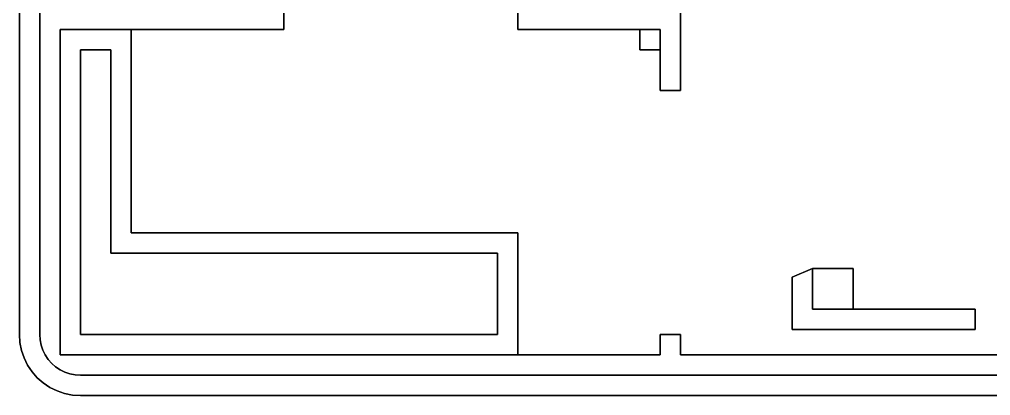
# Model space of a CAD drawing. Header units: metres. Extents: x 0 to 85, y 0 to 54.
# Drawn here: x 0 to 47.75, y 0 to 18.5 of the extents above; entities that cross this region are included whole.
import ezdxf

# ---------------------------------------------------------------- set-up
doc = ezdxf.new("R2010")
doc.units = ezdxf.units.M

msp = doc.modelspace()

# ---------------------------------------------------------------- linework, layer by layer
at = {"layer": 'Group#1'}
for points, invisible_edges in [([(2.224, 0.102), (2.224, 53.898), (2.608, 53.974)], 13), ([(2.224, 0.102), (2.608, 53.974), (2.608, 0.026)], 3), ([(2.608, 0.026), (2.608, 53.974), (3, 54)], 13), ([(2.608, 0.026), (3, 54), (3, 0)], 3), ([(3, 0), (3, 54), (82, 54)], 13), ([(3, 0), (82, 54), (82, 0)], 3), ([(1.174, 0.62), (1.174, 53.38), (1.5, 53.598)], 13), ([(1.174, 0.62), (1.5, 53.598), (1.5, 0.402)], 3), ([(1.5, 0.402), (1.5, 53.598), (1.852, 53.772)], 13), ([(1.5, 0.402), (1.852, 53.772), (1.852, 0.228)], 3), ([(1.852, 0.228), (1.852, 53.772), (2.224, 53.898)], 13), ([(1.852, 0.228), (2.224, 53.898), (2.224, 0.102)], 3), ([(0.62, 52.826, 8.5), (0.879, 0.879, 8.5), (0.879, 53.121, 8.5)], 3), ([(0.62, 1.174), (0.62, 52.826), (0.879, 53.121)], 13), ([(0.62, 1.174), (0.879, 53.121), (0.879, 0.879)], 3), ([(1.174, 0.62), (0.879, 53.121), (1.174, 53.38)], 13), ([(0.879, 53.121, 8.5), (0.879, 0.879, 8.5), (1, 3, 8.5)], 15), ([(1, 51, 8.5), (0.879, 53.121, 8.5), (1, 3, 8.5)], 3), ([(0.879, 0.879), (0.879, 53.121), (1.174, 0.62)], 3), ([(0.402, 52.5, 8.5), (0.62, 1.174, 8.5), (0.62, 52.826, 8.5)], 3), ([(0.402, 1.5), (0.402, 52.5), (0.62, 52.826)], 13), ([(0.402, 1.5), (0.62, 52.826), (0.62, 1.174)], 3), ([(0.62, 52.826, 8.5), (0.62, 1.174, 8.5), (0.879, 0.879, 8.5)], 13), ([(1.586, 52.414, 5), (1.782, 1.413, 5), (1.782, 52.587, 5)], 3), ([(1.782, 52.587, 5), (1.782, 1.413, 5), (2, 1.268, 5)], 13), ([(1.782, 52.587, 5), (2, 1.268, 5), (2, 51, 5)], 15), ([(0.102, 51.776, 8.5), (0.228, 1.852, 8.5), (0.228, 52.148, 8.5)], 3), ([(0.102, 2.224), (0.102, 51.776), (0.228, 52.148)], 13), ([(0.102, 2.224), (0.228, 52.148), (0.228, 1.852)], 3), ([(0.228, 52.148, 8.5), (0.402, 1.5, 8.5), (0.402, 52.5, 8.5)], 3), ([(0.228, 1.852), (0.228, 52.148), (0.402, 52.5)], 13), ([(0.228, 1.852), (0.402, 52.5), (0.402, 1.5)], 3), ([(0.228, 52.148, 8.5), (0.228, 1.852, 8.5), (0.402, 1.5, 8.5)], 13), ([(0.402, 52.5, 8.5), (0.402, 1.5, 8.5), (0.62, 1.174, 8.5)], 13), ([(1.268, 52, 5), (1.413, 1.782, 5), (1.413, 52.218, 5)], 3), ([(1.413, 52.218, 5), (1.586, 1.586, 5), (1.586, 52.414, 5)], 3), ([(1.413, 52.218, 5), (1.413, 1.782, 5), (1.586, 1.586, 5)], 13), ([(1.586, 52.414, 5), (1.586, 1.586, 5), (1.782, 1.413, 5)], 13), ([(0.026, 51.392, 8.5), (0.102, 2.224, 8.5), (0.102, 51.776, 8.5)], 3), ([(0.026, 2.608), (0.026, 51.392), (0.102, 51.776)], 13), ([(0.026, 2.608), (0.102, 51.776), (0.102, 2.224)], 3), ([(0.102, 51.776, 8.5), (0.102, 2.224, 8.5), (0.228, 1.852, 8.5)], 13), ([(1.068, 51.518, 5), (1.152, 2.235, 5), (1.152, 51.765, 5)], 3), ([(1.152, 51.765, 5), (1.268, 2, 5), (1.268, 52, 5)], 3), ([(1.152, 51.765, 5), (1.152, 2.235, 5), (1.268, 2, 5)], 13), ([(1.268, 52, 5), (1.268, 2, 5), (1.413, 1.782, 5)], 13), ([(0, 51, 8.5), (0.026, 2.608, 8.5), (0.026, 51.392, 8.5)], 3), ([(0.026, 51.392), (0, 3), (0, 51)], 1), ([(0, 3), (0.026, 51.392), (0.026, 2.608)], 3), ([(0.026, 51.392, 8.5), (0.026, 2.608, 8.5), (0.102, 2.224, 8.5)], 13), ([(1, 51, 5), (1.017, 2.739, 5), (1.017, 51.261, 5)], 3), ([(1.017, 51.261, 5), (1.068, 2.482, 5), (1.068, 51.518, 5)], 3), ([(1.017, 51.261, 5), (1.017, 2.739, 5), (1.068, 2.482, 5)], 13), ([(1.068, 51.518, 5), (1.068, 2.482, 5), (1.152, 2.235, 5)], 13), ([(0.026, 2.608, 8.5), (0, 51, 8.5), (0, 3, 8.5)], 1), ([(0, 51, 8.5), (0, 3), (0, 3, 8.5)], 1), ([(0, 3), (0, 51, 8.5), (0, 51)], 1), ([(1, 51, 5), (1, 3, 8.5), (1, 3, 5)], 1), ([(1, 3, 8.5), (1, 51, 5), (1, 51, 8.5)], 1), ([(1.017, 2.739, 5), (1, 51, 5), (1, 3, 5)], 1), ([(2, 51, 5), (2, 1.268, 5), (2, 18, 5)], 15), ([(2, 51, 5), (2, 18, 5), (2, 19, 5)], 3), ([(32.5, 19, 1), (38, 3.25, 1), (36.991, 40.5, 1)], 15), ([(36.991, 40.5, 1), (38, 3.25, 1), (37.384, 37.521, 1)], 3), ([(51.5, 40.25, 1), (46, 30.329, 1), (47, 4.25, 1)], 15), ([(51.5, 40.25, 1), (47, 4.25, 1), (51, 30.329, 1)], 15), ([(38, 23.75, 1), (37.384, 37.521, 1), (38, 3.25, 1)], 15), ([(46, 22.75, 1), (47, 4.25, 1), (46, 30.329, 1)], 15), ([(51, 30.329, 1), (47, 4.25, 1), (51, 22.75, 1)], 15), ([(38, 23.75, 1), (38, 3.25, 1), (38, 4.727, 1)], 13), ([(38, 23.75, 1), (38, 4.727, 1), (38, 5.817, 1)], 13), ([(38, 23.75, 1), (38, 5.817, 1), (38, 20.75, 1)], 3), ([(41, 20.75, 1), (47, 4.25, 1), (41, 22.75, 1)], 3), ([(41, 22.75, 1), (47, 4.25, 1), (46, 22.75, 1)], 3), ([(47, 4.25, 1), (79, 3.25, 1), (51, 22.75, 1)], 15), ([(39, 6.25, 1), (38, 20.75, 1), (38, 5.817, 1)], 3), ([(38, 20.75, 1), (39, 6.25, 1), (39, 20.75, 1)], 3), ([(39, 20.75, 1), (39, 6.25, 1), (41, 6.25, 1)], 13), ([(39, 20.75, 1), (41, 6.25, 1), (41, 20.75, 1)], 3), ([(41, 6.25, 1), (47, 4.25, 1), (41, 20.75, 1)], 15), ([(2, 19, 5), (2, 18, 5), (13, 18, 5)], 13), ([(2, 19, 5), (13, 18, 5), (13, 19, 5)], 1), ([(13, 19, 1), (13, 18, 5), (13, 18, 1)], 1), ([(13, 18, 5), (13, 19, 1), (13, 19, 5)], 1), ([(13, 18, 1), (24.5, 8, 1), (13, 19, 1)], 3), ([(24.5, 19, 1), (13, 19, 1), (24.5, 8, 1)], 15), ([(31.5, 18, 5), (24.5, 19, 5), (24.5, 18, 5)], 1), ([(24.5, 19, 5), (31.5, 18, 5), (32.5, 19, 5)], 3), ([(24.5, 19, 5), (24.5, 18, 1), (24.5, 18, 5)], 1), ([(24.5, 18, 1), (24.5, 19, 5), (24.5, 19, 1)], 1), ([(24.5, 19, 1), (24.5, 8, 1), (24.5, 18, 1)], 3), ([(32.5, 19, 5), (31.5, 18, 5), (32.5, 15, 5)], 3), ([(32.5, 19, 1), (32.5, 15, 5), (32.5, 15, 1)], 1), ([(32.5, 15, 5), (32.5, 19, 1), (32.5, 19, 5)], 1), ([(32.5, 15, 1), (38, 3.25, 1), (32.5, 19, 1)], 3), ([(2, 2, 2.5), (3, 3, 2.5), (2, 18, 2.5)], 3), ([(2, 18, 2.5), (3, 17, 2.5), (5.5, 18, 2.5)], 3), ([(3, 17, 2.5), (2, 18, 2.5), (3, 3, 2.5)], 3), ([(5.5, 18, 2.5), (13, 18, 5), (2, 18, 2.5)], 3), ([(2, 18, 2.5), (13, 18, 5), (2, 18, 5)], 1), ([(2, 18, 2.5), (2, 2, 5), (2, 2, 2.5)], 1), ([(2, 2, 5), (2, 18, 2.5), (2, 18, 5)], 1), ([(2, 18, 5), (2, 1.268, 5), (2, 2, 5)], 3), ([(5.5, 18, 2.5), (3, 17, 2.5), (4.5, 17, 2.5)], 13), ([(5.5, 18, 2.5), (4.5, 17, 2.5), (5.5, 8, 2.5)], 3), ([(5.5, 18, 1), (5.5, 8, 2.5), (5.5, 8, 1)], 1), ([(5.5, 8, 2.5), (5.5, 18, 1), (5.5, 18, 2.5)], 1), ([(13, 18, 5), (5.5, 18, 1), (13, 18, 1)], 1), ([(5.5, 18, 1), (13, 18, 5), (5.5, 18, 2.5)], 3), ([(24.5, 8, 1), (5.5, 18, 1), (5.5, 8, 1)], 1), ([(5.5, 18, 1), (24.5, 8, 1), (13, 18, 1)], 3), ([(30.5, 18, 2.5), (24.5, 18, 1), (30.5, 18, 1)], 1), ([(24.5, 18, 1), (30.5, 18, 2.5), (24.5, 18, 5)], 3), ([(24.5, 18, 5), (30.5, 18, 2.5), (31.5, 18, 5)], 3), ([(30.5, 18, 1), (24.5, 18, 1), (30.5, 17, 1)], 2), ([(24.5, 8, 1), (31.5, 2, 1), (24.5, 18, 1)], 15), ([(24.5, 18, 1), (31.5, 2, 1), (30.5, 17, 1)], 15), ([(31.5, 18, 5), (30.5, 18, 2.5), (31.5, 18, 2.5)], 1), ([(30.5, 18, 2.5), (30.5, 17, 1), (30.5, 17, 2.5)], 1), ([(30.5, 17, 1), (30.5, 18, 2.5), (30.5, 18, 1)], 1), ([(31.5, 17, 2.5), (30.5, 18, 2.5), (30.5, 17, 2.5)], 1), ([(30.5, 18, 2.5), (31.5, 17, 2.5), (31.5, 18, 2.5)], 1), ([(32.5, 15, 5), (31.5, 18, 5), (31.5, 15, 5)], 1), ([(31.5, 18, 5), (31.5, 15, 1), (31.5, 15, 5)], 1), ([(31.5, 15, 1), (31.5, 18, 5), (31.5, 17, 2.5)], 15), ([(31.5, 17, 2.5), (31.5, 18, 5), (31.5, 18, 2.5)], 1), ([(3, 3, 1), (4.5, 7, 1), (3, 17, 1)], 3), ([(4.5, 17, 1), (3, 17, 1), (4.5, 7, 1)], 2), ([(4.5, 17, 2.5), (3, 17, 1), (4.5, 17, 1)], 1), ([(3, 17, 1), (4.5, 17, 2.5), (3, 17, 2.5)], 1), ([(3, 3, 1), (3, 17, 2.5), (3, 3, 2.5)], 1), ([(3, 17, 2.5), (3, 3, 1), (3, 17, 1)], 1), ([(4.5, 7, 2.5), (5.5, 8, 2.5), (4.5, 17, 2.5)], 3), ([(4.5, 17, 2.5), (4.5, 7, 1), (4.5, 7, 2.5)], 1), ([(4.5, 7, 1), (4.5, 17, 2.5), (4.5, 17, 1)], 1), ([(31.5, 17, 2.5), (30.5, 17, 1), (31.5, 17, 1)], 1), ([(30.5, 17, 1), (31.5, 17, 2.5), (30.5, 17, 2.5)], 1), ([(30.5, 17, 1), (31.5, 2, 1), (31.5, 3, 1)], 13), ([(31.5, 3, 1), (31.5, 17, 1), (30.5, 17, 1)], 13), ([(31.5, 17, 1), (31.5, 15, 1), (31.5, 17, 2.5)], 2), ([(31.5, 17, 1), (31.5, 3, 1), (31.5, 15, 1)], 3), ([(32.5, 15, 5), (31.5, 15, 1), (32.5, 15, 1)], 1), ([(31.5, 15, 1), (32.5, 15, 5), (31.5, 15, 5)], 1), ([(32.5, 3, 1), (31.5, 15, 1), (31.5, 3, 1)], 3), ([(31.5, 15, 1), (32.5, 3, 1), (32.5, 15, 1)], 3), ([(32.5, 15, 1), (32.5, 3, 1), (32.5, 2, 1)], 13), ([(32.5, 15, 1), (32.5, 2, 1), (38, 3.25, 1)], 15), ([(5.5, 8, 2.5), (4.5, 7, 2.5), (23.5, 7, 2.5)], 13), ([(5.5, 8, 2.5), (23.5, 7, 2.5), (24.5, 8, 2.5)], 3), ([(5.5, 8, 2.5), (24.5, 8, 1), (5.5, 8, 1)], 1), ([(24.5, 8, 1), (5.5, 8, 2.5), (24.5, 8, 2.5)], 1), ([(24.5, 8, 2.5), (23.5, 7, 2.5), (24.5, 2, 2.5)], 3), ([(24.5, 8, 1), (24.5, 2, 2.5), (24.5, 2, 1)], 1), ([(24.5, 2, 2.5), (24.5, 8, 1), (24.5, 8, 2.5)], 1), ([(31.5, 2, 1), (24.5, 8, 1), (24.5, 2, 1)], 1), ([(4.5, 7, 1), (3, 3, 1), (23.5, 3, 1)], 13), ([(23.5, 7, 1), (4.5, 7, 2.5), (4.5, 7, 1)], 1), ([(4.5, 7, 2.5), (23.5, 7, 1), (23.5, 7, 2.5)], 1), ([(4.5, 7, 1), (23.5, 3, 1), (23.5, 7, 1)], 1), ([(23.5, 7, 2.5), (23.5, 3, 1), (23.5, 3, 2.5)], 1), ([(23.5, 3, 1), (23.5, 7, 2.5), (23.5, 7, 1)], 1), ([(23.5, 3, 2.5), (24.5, 2, 2.5), (23.5, 7, 2.5)], 3), ([(38, 5.817, 1), (39, 6.25, 2.5), (39, 6.25, 1)], 1), ([(39, 6.25, 2.5), (38, 5.817, 1), (38, 5.817, 5)], 13), ([(39, 6.25, 2.5), (38, 5.817, 5), (39, 6.25, 5)], 1), ([(39, 6.25, 5), (38, 5.817, 5), (39, 4.25, 5)], 2), ([(39, 6.25, 2.5), (41, 6.25, 1), (39, 6.25, 1)], 1), ([(41, 6.25, 1), (39, 6.25, 2.5), (41, 6.25, 2.5)], 1), ([(39, 6.25, 2.5), (39, 4.25, 5), (39, 4.25, 2.5)], 1), ([(39, 4.25, 5), (39, 6.25, 2.5), (39, 6.25, 5)], 1), ([(41, 4.25, 2.5), (39, 6.25, 2.5), (39, 4.25, 2.5)], 1), ([(39, 6.25, 2.5), (41, 4.25, 2.5), (41, 6.25, 2.5)], 1), ([(41, 6.25, 1), (41, 4.25, 2.5), (41, 4.25, 1)], 1), ([(41, 4.25, 2.5), (41, 6.25, 1), (41, 6.25, 2.5)], 1), ([(47, 4.25, 1), (41, 6.25, 1), (41, 4.25, 1)], 1), ([(38, 4.727, 5), (39, 4.25, 5), (38, 5.817, 5)], 3), ([(38, 5.817, 5), (38, 4.727, 1), (38, 4.727, 5)], 1), ([(38, 4.727, 1), (38, 5.817, 5), (38, 5.817, 1)], 1), ([(38, 4.727, 5), (38, 3.25, 1), (38, 3.25, 5)], 1), ([(38, 3.25, 1), (38, 4.727, 5), (38, 4.727, 1)], 1), ([(38, 3.25, 5), (39, 4.25, 5), (38, 4.727, 5)], 3), ([(39, 4.25, 5), (38, 3.25, 5), (47, 3.25, 5)], 13), ([(39, 4.25, 5), (47, 3.25, 5), (47, 4.25, 5)], 1), ([(39, 4.25, 5), (41, 4.25, 2.5), (39, 4.25, 2.5)], 1), ([(47, 4.25, 5), (41, 4.25, 2.5), (39, 4.25, 5)], 3), ([(41, 4.25, 1), (47, 4.25, 5), (47, 4.25, 1)], 1), ([(47, 4.25, 5), (41, 4.25, 1), (41, 4.25, 2.5)], 13), ([(47, 3.25, 1), (82, 2, 1), (47, 4.25, 1)], 3), ([(47, 4.25, 1), (82, 2, 1), (79, 3.25, 1)], 15), ([(47, 4.25, 1), (47, 3.25, 5), (47, 3.25, 1)], 1), ([(47, 3.25, 5), (47, 4.25, 1), (47, 4.25, 5)], 1), ([(0, 3, 8.5), (0.026, 2.608), (0.026, 2.608, 8.5)], 1), ([(0.026, 2.608), (0, 3, 8.5), (0, 3)], 1), ([(1, 3, 8.5), (0.879, 0.879, 8.5), (1.017, 2.739, 8.5)], 3), ([(1, 3, 5), (1.017, 2.739, 8.5), (1.017, 2.739, 5)], 1), ([(1.017, 2.739, 8.5), (1, 3, 5), (1, 3, 8.5)], 1), ([(3, 3, 2.5), (2, 2, 2.5), (24.5, 2, 2.5)], 13), ([(3, 3, 1), (23.5, 3, 2.5), (23.5, 3, 1)], 1), ([(23.5, 3, 2.5), (3, 3, 1), (3, 3, 2.5)], 1), ([(3, 3, 2.5), (24.5, 2, 2.5), (23.5, 3, 2.5)], 3), ([(31.5, 3, 5), (32.5, 3, 1), (31.5, 3, 1)], 1), ([(32.5, 3, 1), (31.5, 3, 5), (32.5, 3, 5)], 1), ([(31.5, 3, 5), (31.5, 2, 1), (31.5, 2, 5)], 1), ([(31.5, 2, 1), (31.5, 3, 5), (31.5, 3, 1)], 1), ([(31.5, 2, 5), (32.5, 2, 5), (32.5, 3, 5)], 13), ([(32.5, 3, 5), (31.5, 3, 5), (31.5, 2, 5)], 12), ([(38, 3.25, 1), (32.5, 2, 1), (82, 2, 1)], 13), ([(32.5, 3, 1), (32.5, 2, 5), (32.5, 2, 1)], 1), ([(32.5, 2, 5), (32.5, 3, 1), (32.5, 3, 5)], 1), ([(47, 3.25, 1), (38, 3.25, 5), (38, 3.25, 1)], 1), ([(38, 3.25, 5), (47, 3.25, 1), (47, 3.25, 5)], 1), ([(38, 3.25, 1), (82, 2, 1), (47, 3.25, 1)], 3), ([(0.026, 2.608, 8.5), (0.102, 2.224), (0.102, 2.224, 8.5)], 1), ([(0.102, 2.224), (0.026, 2.608, 8.5), (0.026, 2.608)], 1), ([(1.017, 2.739, 8.5), (0.879, 0.879, 8.5), (1.174, 0.62, 8.5)], 13), ([(1.017, 2.739, 5), (1.068, 2.482, 8.5), (1.068, 2.482, 5)], 1), ([(1.068, 2.482, 8.5), (1.017, 2.739, 5), (1.017, 2.739, 8.5)], 1), ([(1.017, 2.739, 8.5), (1.174, 0.62, 8.5), (1.068, 2.482, 8.5)], 3), ([(1.068, 2.482, 5), (1.152, 2.235, 8.5), (1.152, 2.235, 5)], 1), ([(1.152, 2.235, 8.5), (1.068, 2.482, 5), (1.068, 2.482, 8.5)], 1), ([(1.068, 2.482, 8.5), (1.174, 0.62, 8.5), (1.152, 2.235, 8.5)], 3), ([(0.102, 2.224, 8.5), (0.228, 1.852), (0.228, 1.852, 8.5)], 1), ([(0.228, 1.852), (0.102, 2.224, 8.5), (0.102, 2.224)], 1), ([(1.152, 2.235, 5), (1.268, 2, 8.5), (1.268, 2, 5)], 1), ([(1.268, 2, 8.5), (1.152, 2.235, 5), (1.152, 2.235, 8.5)], 1), ([(1.152, 2.235, 8.5), (1.174, 0.62, 8.5), (1.268, 2, 8.5)], 3), ([(1.268, 2, 8.5), (1.174, 0.62, 8.5), (1.5, 0.402, 8.5)], 13), ([(1.268, 2, 8.5), (1.5, 0.402, 8.5), (1.413, 1.782, 8.5)], 3), ([(1.268, 2, 5), (1.413, 1.782, 8.5), (1.413, 1.782, 5)], 1), ([(1.413, 1.782, 8.5), (1.268, 2, 5), (1.268, 2, 8.5)], 1), ([(31.5, 2, 5), (24.5, 2, 2.5), (2, 2, 2.5)], 13), ([(31.5, 2, 5), (2, 2, 2.5), (2, 2, 5)], 1), ([(2.235, 1.152, 5), (2, 2, 5), (2, 1.268, 5)], 3), ([(2, 2, 5), (2.235, 1.152, 5), (31.5, 2, 5)], 3), ([(31.5, 2, 5), (2.235, 1.152, 5), (2.482, 1.068, 5)], 13), ([(31.5, 2, 5), (2.482, 1.068, 5), (2.739, 1.017, 5)], 13), ([(31.5, 2, 5), (2.739, 1.017, 5), (3, 1, 5)], 13), ([(31.5, 2, 5), (3, 1, 5), (82, 1, 5)], 13), ([(24.5, 2, 2.5), (31.5, 2, 1), (24.5, 2, 1)], 1), ([(31.5, 2, 1), (24.5, 2, 2.5), (31.5, 2, 5)], 3), ([(31.5, 2, 5), (82, 1, 5), (32.5, 2, 5)], 15), ([(32.5, 2, 5), (82, 2, 1), (32.5, 2, 1)], 1), ([(82, 2, 1), (32.5, 2, 5), (82, 2, 5)], 1), ([(32.5, 2, 5), (82, 1, 5), (82, 2, 5)], 3), ([(0.228, 1.852, 8.5), (0.402, 1.5), (0.402, 1.5, 8.5)], 1), ([(0.402, 1.5), (0.228, 1.852, 8.5), (0.228, 1.852)], 1), ([(0.402, 1.5, 8.5), (0.62, 1.174), (0.62, 1.174, 8.5)], 1), ([(0.62, 1.174), (0.402, 1.5, 8.5), (0.402, 1.5)], 1), ([(1.413, 1.782, 5), (1.586, 1.586, 8.5), (1.586, 1.586, 5)], 1), ([(1.586, 1.586, 8.5), (1.413, 1.782, 5), (1.413, 1.782, 8.5)], 1), ([(1.413, 1.782, 8.5), (1.5, 0.402, 8.5), (1.586, 1.586, 8.5)], 3), ([(1.586, 1.586, 8.5), (1.5, 0.402, 8.5), (1.852, 0.228, 8.5)], 13), ([(1.586, 1.586, 8.5), (1.782, 1.413, 5), (1.586, 1.586, 5)], 1), ([(1.782, 1.413, 5), (1.586, 1.586, 8.5), (1.782, 1.413, 8.5)], 1), ([(1.586, 1.586, 8.5), (1.852, 0.228, 8.5), (1.782, 1.413, 8.5)], 3), ([(0.62, 1.174, 8.5), (0.879, 0.879), (0.879, 0.879, 8.5)], 1), ([(0.879, 0.879), (0.62, 1.174, 8.5), (0.62, 1.174)], 1), ([(1.782, 1.413, 8.5), (2, 1.268, 5), (1.782, 1.413, 5)], 1), ([(2, 1.268, 5), (1.782, 1.413, 8.5), (2, 1.268, 8.5)], 1), ([(1.782, 1.413, 8.5), (1.852, 0.228, 8.5), (2, 1.268, 8.5)], 3), ([(2, 1.268, 8.5), (1.852, 0.228, 8.5), (2.224, 0.102, 8.5)], 13), ([(2, 1.268, 8.5), (2.235, 1.152, 5), (2, 1.268, 5)], 1), ([(2.235, 1.152, 5), (2, 1.268, 8.5), (2.235, 1.152, 8.5)], 1), ([(2, 1.268, 8.5), (2.224, 0.102, 8.5), (2.235, 1.152, 8.5)], 3), ([(2.235, 1.152, 8.5), (2.224, 0.102, 8.5), (2.608, 0.026, 8.5)], 13), ([(2.235, 1.152, 8.5), (2.482, 1.068, 5), (2.235, 1.152, 5)], 1), ([(2.482, 1.068, 5), (2.235, 1.152, 8.5), (2.482, 1.068, 8.5)], 1), ([(2.235, 1.152, 8.5), (2.608, 0.026, 8.5), (2.482, 1.068, 8.5)], 3), ([(2.482, 1.068, 8.5), (2.739, 1.017, 5), (2.482, 1.068, 5)], 1), ([(2.739, 1.017, 5), (2.482, 1.068, 8.5), (2.739, 1.017, 8.5)], 1), ([(2.482, 1.068, 8.5), (2.608, 0.026, 8.5), (2.739, 1.017, 8.5)], 3), ([(2.739, 1.017, 8.5), (2.608, 0.026, 8.5), (3, 0, 8.5)], 13), ([(2.739, 1.017, 8.5), (3, 0, 8.5), (3, 1, 8.5)], 3), ([(2.739, 1.017, 8.5), (3, 1, 5), (2.739, 1.017, 5)], 1), ([(3, 1, 5), (2.739, 1.017, 8.5), (3, 1, 8.5)], 1), ([(3, 1, 8.5), (3, 0, 8.5), (82, 0, 8.5)], 13), ([(3, 1, 8.5), (82, 0, 8.5), (82, 1, 8.5)], 3), ([(3, 1, 8.5), (82, 1, 5), (3, 1, 5)], 1), ([(82, 1, 5), (3, 1, 8.5), (82, 1, 8.5)], 1), ([(1.174, 0.62, 8.5), (0.879, 0.879), (1.174, 0.62)], 1), ([(0.879, 0.879), (1.174, 0.62, 8.5), (0.879, 0.879, 8.5)], 1), ([(1.5, 0.402, 8.5), (1.174, 0.62), (1.5, 0.402)], 1), ([(1.174, 0.62), (1.5, 0.402, 8.5), (1.174, 0.62, 8.5)], 1), ([(1.852, 0.228, 8.5), (1.5, 0.402), (1.852, 0.228)], 1), ([(1.5, 0.402), (1.852, 0.228, 8.5), (1.5, 0.402, 8.5)], 1), ([(2.224, 0.102, 8.5), (1.852, 0.228), (2.224, 0.102)], 1), ([(1.852, 0.228), (2.224, 0.102, 8.5), (1.852, 0.228, 8.5)], 1), ([(2.608, 0.026, 8.5), (2.224, 0.102), (2.608, 0.026)], 1), ([(2.224, 0.102), (2.608, 0.026, 8.5), (2.224, 0.102, 8.5)], 1), ([(3, 0, 8.5), (2.608, 0.026), (3, 0)], 1), ([(2.608, 0.026), (3, 0, 8.5), (2.608, 0.026, 8.5)], 1), ([(82, 0, 8.5), (3, 0), (82, 0)], 1), ([(3, 0), (82, 0, 8.5), (3, 0, 8.5)], 1)]:
    msp.add_3dface(points, dxfattribs=dict(at, invisible_edges=invisible_edges))

doc.saveas('drawing.dxf')
